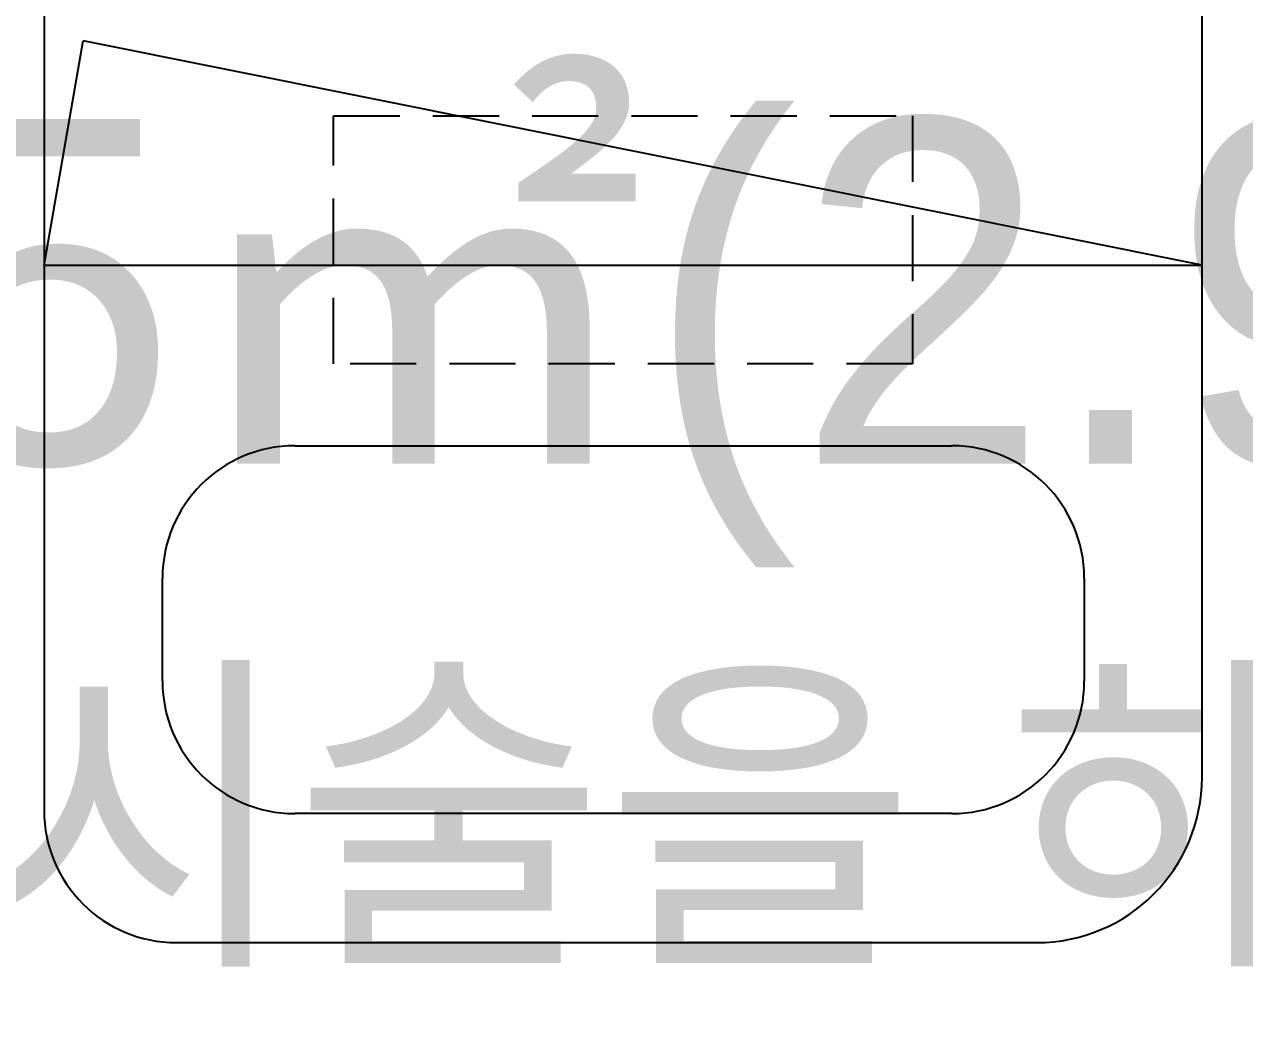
# Model space of a CAD drawing. Extents: x 11477420 to 23072185, y -28506554 to -14238804.
# Drawn here: x 11492436 to 11493174, y -14282343 to -14281744 of the extents above; entities that cross this region are included whole.
import ezdxf
from ezdxf.enums import TextEntityAlignment as Align

# ---------------------------------------------------------------- set-up
doc = ezdxf.new("R2010")
doc.units = 0
doc.header["$LTSCALE"] = 50
doc.header["$MEASUREMENT"] = 0
doc.linetypes.add('DH-HID2', pattern=[1.2, 0.8, -0.4])
doc.layers.get('0').update_dxf_attribs({"linetype": 'CONTINUOUS'})
for name, color, linetype in [('C-WIN', 4, 'CONTINUOUS'), ('FU-FURM', 251, 'DH-HID2'), ('가구', 6, 'CONTINUOUS')]:
    doc.layers.add(name, color=color, linetype=linetype)
doc.styles.add('코레일둥고', font='Korail_Round_Gothic_Medium.ttf')

# ---------------------------------------------------------------- blocks, each defined once
blk = doc.blocks.new('flooor2')
at = {"layer": 'FU-FURM', "color": 8}
blk.add_lwpolyline([(11527023.07, -14281799.45), (11527373.07, -14281799.45), (11527373.07, -14281949.45), (11527023.07, -14281949.45)], close=True, dxfattribs=at)
at = {"layer": '가구', "color": 8}
for p, q in [((11526848.07, -14280679.45), (11526848.07, -14282219.45)), ((11527548.07, -14282199.45), (11527548.07, -14280699.45)), ((11526848.07, -14281750.06), (11526848.07, -14281889.77)), ((11527548.07, -14281889.77), (11526871.74, -14281754.2)), ((11526848.07, -14281889.77), (11527548.07, -14281889.77)), ((11526999.61, -14281998.99), (11527396.88, -14281998.99)), ((11526919.61, -14282141.36), (11526919.61, -14282078.99)), ((11527476.88, -14282078.99), (11527476.88, -14282141.36)), ((11527396.88, -14282221.36), (11526999.61, -14282221.36)), ((11526928.07, -14282299.45), (11527448.07, -14282299.45))]:
    blk.add_line(p, q, dxfattribs=at)
blk.add_lwpolyline([(11526848.07, -14281889.77), (11526871.74, -14281754.2)], dxfattribs=at)
for centre, radius, start, end in [((11526999.61, -14282078.99), 80, 90, 180), ((11527396.88, -14282078.99), 80, 0, 90), ((11526999.61, -14282141.36), 80, 180, 270), ((11527396.88, -14282141.36), 80, 270, 0), ((11527448.07, -14282199.45), 100, 270, 0), ((11526928.07, -14282219.45), 80, 180, 270)]:
    blk.add_arc(centre, radius, start, end, dxfattribs=at)

msp = doc.modelspace()

# ---------------------------------------------------------------- block references
msp.add_blockref('flooor2', (-34400, 0))

# ---------------------------------------------------------------- texts
at = {"layer": 'C-WIN', "color": 0, "style": '코레일둥고'}
msp.add_text('9.65㎡(2.92py)', height=208.3333, dxfattribs=at).set_placement((11493812.33, -14282009.71), align=Align.RIGHT)
msp.add_text('(피부시술을 하는 공간)', height=150, dxfattribs=at).set_placement((11491968.87, -14282147.81), align=Align.TOP_LEFT)

doc.saveas('drawing.dxf')
